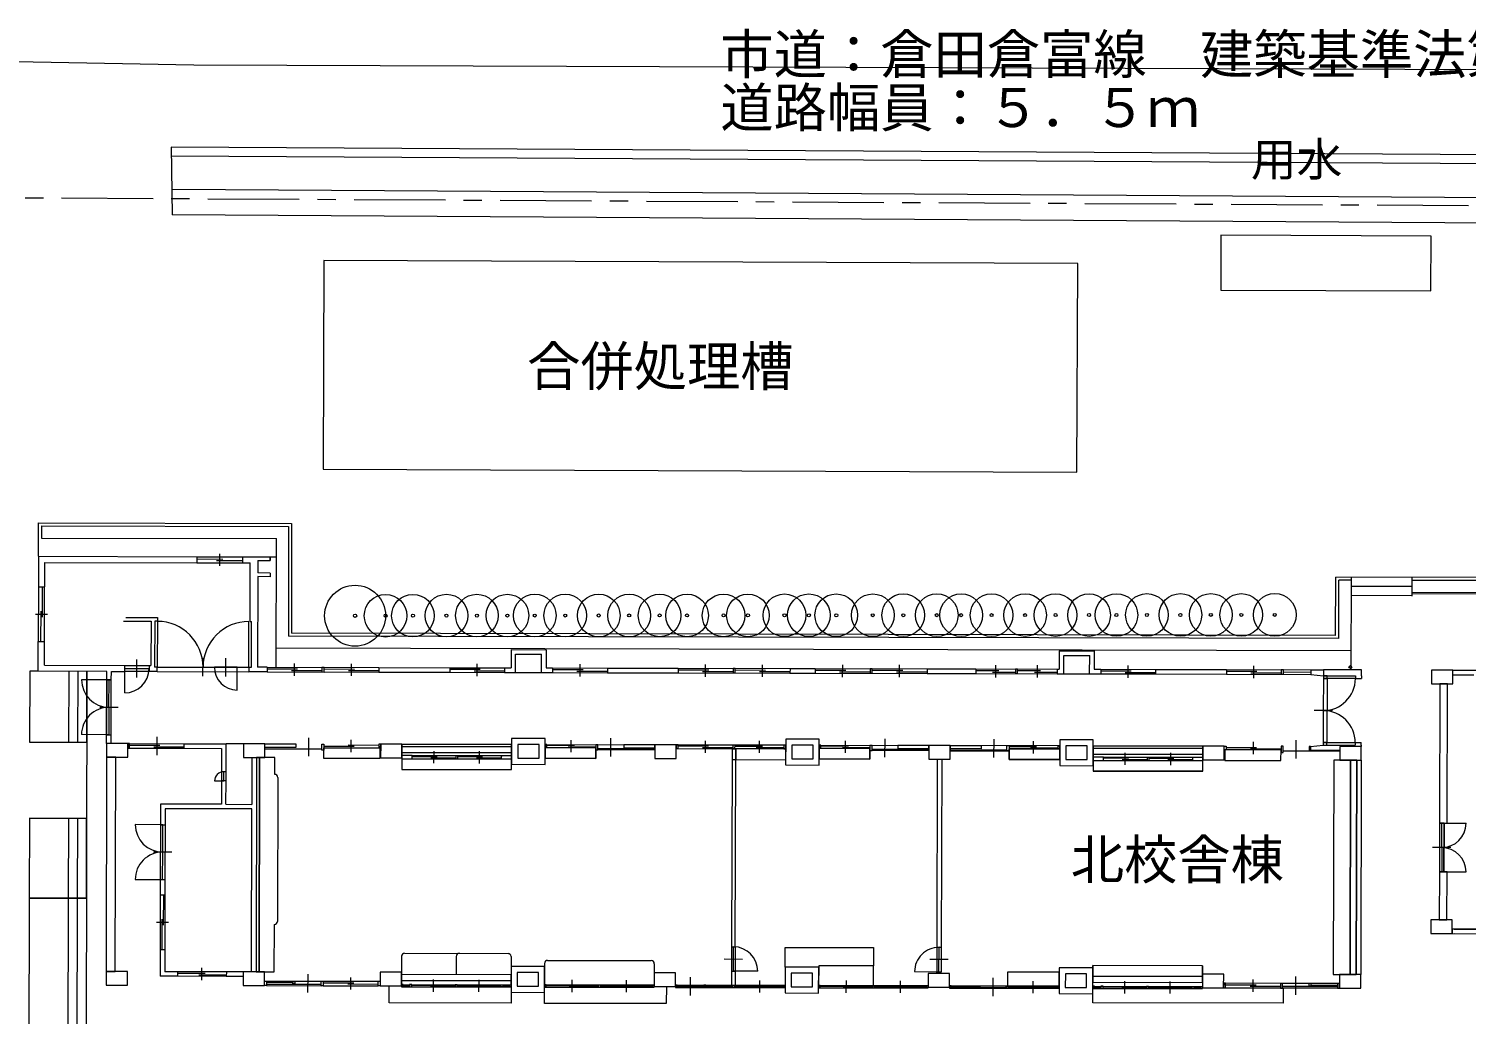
# Model space of a CAD drawing. Units: millimetres at full size, sheet at 1:600. Extents: x -122597 to 241961, y -83100 to 96007.
# Drawn here: x -41729 to 5474, y 51867 to 84219 of the extents above; entities that cross this region are included whole.
import ezdxf
from ezdxf.enums import TextEntityAlignment as Align

# ---------------------------------------------------------------- set-up
doc = ezdxf.new("R2010")
doc.units = ezdxf.units.MM
doc.header["$LTSCALE"] = 600
doc.linetypes.add('CHAIN1', pattern=[8, 5, -1, 1, -1])
doc.layers.add('1-0', color=2, linetype='Continuous', lineweight=18)
doc.styles.add('ＭＳ ゴシック', font='')
doc.styles.get('ＭＳ ゴシック').set_extended_font_data('MS Gothic')

msp = doc.modelspace()

# ---------------------------------------------------------------- linework, layer by layer
at = {"layer": '1-0', "color": 4, "lineweight": 9}
for p, q in [((-55231.5, 83382.4), (-36303.5, 83035.6)), ((-36303.5, 83035.6), (19926.6, 82835.8)), ((39149.7, 79895.2), (-37049.7, 80333)), ((39148, 79600.8), (-37051.4, 80038.6)), ((-37011.7, 78956.5), (39111.4, 78476.7))]:
    msp.add_line(p, q, dxfattribs=at)
at = {"layer": '1-0', "color": 5, "lineweight": 9}
for p, q in [((-37049.7, 80333), (-37023.8, 78114.4)), ((-37019.4, 78125.8), (39089, 77648.6)), ((-41408.1, 66899.4), (-41405.4, 67999.4)), ((-41405.4, 67999.4), (-33095.5, 67979.7)), ((-33095.5, 67979.7), (-33104, 64379.7)), ((-41305.7, 67899.2), (-41306.6, 67499.2)), ((-41305.7, 67899.2), (-33195.7, 67879.9)), ((-33195.7, 67879.9), (-33204.3, 64279.9)), ((-41306.6, 67499.2), (-33596.7, 67480.9)), ((-33606.7, 63255.9), (-33596.7, 67480.9)), ((1185.9, 64298.2), (1190.4, 66213.2)), ((8650.4, 66195.4), (1190.4, 66213.2)), ((1285.6, 64197.9), (1290.2, 66112.9)), ((1690.2, 66112), (1290.2, 66112.9)), ((1690.4, 66212), (1683.2, 63172)), ((3690.4, 66207.2), (3689, 65592.2)), ((8750.2, 66095.2), (3690.2, 66107.2)), ((3689.7, 65907.2), (1689.7, 65912)), ((8839.1, 65655), (3689.1, 65667.2)), ((9149.2, 65694.3), (3689.2, 65707.2)), ((3689, 65607.2), (1689, 65612)), ((1285.6, 64197.9), (-33204.3, 64279.9)), ((1185.9, 64298.2), (-33104, 64379.7)), ((1684.7, 63797), (-33605.2, 63880.9)), ((-39167, 63119.1), (-41417, 63124.4)), ((-40417, 63122.1), (-40422.6, 60797.1)), ((-40117, 63121.4), (-40122.6, 60796.4)), ((-39817, 63120.6), (-39847.8, 50165.7)), ((-41702.6, 60800.1), (-39822.6, 60795.6)), ((-41708.5, 58300.1), (-41714.7, 55680.1)), ((-41708.5, 58300.1), (-39828.5, 58295.7)), ((-40428.5, 58297.1), (-40434.7, 55677.1)), ((-40128.5, 58296.4), (-40134.7, 55676.4)), ((-40434.7, 55677.1), (-40446.6, 50697.1)), ((-40134.7, 55676.4), (-40146.6, 50696.4))]:
    msp.add_line(p, q, dxfattribs=at)
at = {"layer": '1-0', "color": 7, "linetype": 'CHAIN1', "lineweight": 9}
msp.add_line((43950.3, 78200), (-45420.5, 78680.2), dxfattribs=at)
at = {"layer": '1-0'}
for p, q in [((-41408.1, 66899.4), (-41410.4, 65899.4)), ((-41408.1, 66899.4), (-36208.1, 66887.1)), ((-41208.5, 66699), (-41210.4, 65899)), ((-41208.5, 66699), (-36208.5, 66687.1)), ((-36208.1, 66887.1), (-36208.5, 66687.1)), ((-36208.5, 66687.1), (-34708.6, 66683.5)), ((-36208.2, 66812.1), (-35358.3, 66810.1)), ((-36208.1, 66887.1), (-34708.1, 66883.5)), ((-35558.4, 66760.5), (-34708.4, 66758.5)), ((-35458.8, 66585.3), (-35457.8, 66985.3)), ((-34708.1, 66883.5), (-34708.6, 66683.5)), ((-34708.6, 66683.5), (-34458.6, 66682.9)), ((-34708.1, 66883.5), (-33798.1, 66881.3)), ((-34463.1, 64760.4), (-34458.6, 66682.9)), ((-34208.4, 66762.3), (-34209.3, 66352.3)), ((-34208.4, 66762.3), (-33798.4, 66761.3)), ((-33798.1, 66881.3), (-33798.4, 66761.3)), ((-33798.1, 66881.3), (-33798.4, 66761.3)), ((-33798.1, 66881.3), (-33798.4, 66761.3)), ((-33798.1, 66881.3), (-33798.4, 66761.3)), ((-33798.1, 66881.3), (-33798.4, 66761.3)), ((-33798.1, 66881.3), (-33798.4, 66761.3)), ((-33798.1, 66881.3), (-33798.4, 66761.3)), ((-33798.1, 66881.3), (-33798.4, 66761.3)), ((-33798.1, 66881.3), (-33598.1, 66880.9)), ((-34209.6, 66232.3), (-34216.7, 63257.3)), ((-33799.3, 66351.3), (-34209.3, 66352.3)), ((-41410.4, 65899.4), (-41414.7, 64099.4)), ((-41410.4, 65899.4), (-41210.4, 65899)), ((-41285.4, 65899.1), (-41287.8, 64899.1)), ((-41214.7, 64099), (-41210.4, 65899)), ((-41512.6, 64999.7), (-41112.6, 64998.7)), ((-41337.3, 65099.3), (-41339.7, 64099.3)), ((-38615, 64770.3), (-37713.1, 64768.1)), ((-38545.4, 64890.1), (-37502.8, 64887.6)), ((-37713.1, 64768.1), (-37716.6, 63315.6)), ((-37593.1, 64767.9), (-37596.7, 63265.4)), ((-37503.1, 64765.1), (-37506.7, 63265.2)), ((-34506.7, 63258), (-34503.1, 64758)), ((-34463.1, 64760.4), (-34413.1, 64760.3)), ((-34416.7, 63257.8), (-34413.1, 64760.3)), ((-41417, 63124.4), (-41414.7, 64099.4)), ((-41414.7, 64099.4), (-41214.7, 64099)), ((-41216.6, 63324), (-41214.7, 64099)), ((-25890.3, 63837.5), (-25891.7, 63237.5)), ((-7890.3, 63794.8), (-7891.8, 63194.8)), ((-41216.6, 63324), (-38576.6, 63317.7)), ((-38576.6, 63317.7), (-37779.4, 63315.8)), ((-38177.5, 62916.7), (-38176.1, 63516.7)), ((-37776.6, 63315.8), (-37777, 63115.8)), ((-37776.6, 63315.8), (-37716.6, 63315.6)), ((-37506.7, 63265.2), (-36006.7, 63261.6)), ((-36007.4, 62961.6), (-36006, 63561.6)), ((-36006.7, 63261.6), (-34506.7, 63258)), ((-34881.7, 63258.9), (-35631.7, 63260.7)), ((-35257.4, 62959.8), (-35256, 63559.8)), ((-34883.5, 62508.9), (-34881.7, 63258.9)), ((-34506.7, 63258), (-34507, 63108)), ((-34506.7, 63258), (-34416.7, 63257.8)), ((-33901.7, 63256.6), (-34216.7, 63257.3)), ((-33901.7, 63256.6), (-33902.1, 63106.6)), ((-33901.7, 63256.6), (-30231.7, 63247.9)), ((-33002.3, 62979.4), (-33001.4, 63379.4)), ((-31132.4, 62975), (-31131.4, 63375)), ((-27007.4, 62965.2), (-27006.4, 63365.2)), ((-25742.1, 63087.2), (-25740.6, 63687.2)), ((-25740.6, 63687.2), (-24890.6, 63685.2)), ((-24892.1, 63085.2), (-24890.6, 63685.2)), ((-23627.4, 62957.2), (-23626.4, 63357.2)), ((-19502.4, 62947.4), (-19501.4, 63347.4)), ((-17632.4, 62942.9), (-17631.4, 63342.9)), ((-15002.4, 62936.7), (-15001.4, 63336.7)), ((-13132.4, 62932.2), (-13131.5, 63332.2)), ((-9977.4, 62924.7), (-9976.5, 63324.7)), ((-8607.4, 62921.5), (-8606.5, 63321.5)), ((-7742.1, 63044.4), (-7740.7, 63644.4)), ((-7740.7, 63644.4), (-6890.7, 63642.4)), ((-6892.1, 63042.4), (-6890.7, 63642.4)), ((-5627.4, 62914.4), (-5626.5, 63314.4)), ((-1502.4, 62904.6), (-1501.5, 63304.6)), ((-39092.7, 62843.9), (-39992.7, 62846.1)), ((-39172, 61044.1), (-39167.7, 62844.1)), ((-39167.7, 62844.1), (-39172, 61044.1)), ((-39167.7, 62844.1), (-39167, 63119.1)), ((-39094.8, 61943.9), (-39092.7, 62843.9)), ((-39022, 61043.7), (-39017.7, 62843.7)), ((-38578.7, 62417.7), (-38576.8, 63217.7)), ((-37777, 63115.8), (-38577, 63117.7)), ((-38576.8, 63217.7), (-37776.8, 63215.8)), ((-37507, 63115.2), (-37777, 63115.8)), ((-37507, 63115.2), (-34507, 63108)), ((-33902.1, 63106.6), (-34507, 63108)), ((-33902.1, 63106.6), (-30232.1, 63097.9)), ((-33901.8, 63206.6), (-32901.8, 63204.2)), ((-33101.9, 63154.7), (-32101.9, 63152.3)), ((-32031.8, 63202.1), (-31031.8, 63199.8)), ((-31231.9, 63150.2), (-30231.9, 63147.9)), ((-30231.7, 63247.9), (-30232.1, 63097.9)), ((-30232.1, 63097.9), (-27907.1, 63092.3)), ((-30231.7, 63247.9), (-27906.7, 63242.3)), ((-27906.7, 63242.3), (-27907.1, 63092.3)), ((-27907.1, 63092.3), (-26107.1, 63088.1)), ((-27906.8, 63192.3), (-26906.8, 63190)), ((-27906.7, 63242.3), (-26106.7, 63238.1)), ((-27107, 63140.4), (-26107, 63138.1)), ((-26106.7, 63238.1), (-25891.7, 63237.5)), ((-24892.1, 63085.2), (-24527.1, 63084.3)), ((-24527.1, 63084.3), (-22727.1, 63080)), ((-24526.8, 63184.3), (-23526.8, 63181.9)), ((-24526.7, 63234.3), (-22726.7, 63230)), ((-23727, 63132.4), (-22727, 63130)), ((-22726.7, 63230), (-22727.1, 63080)), ((-22727.1, 63080), (-20402.1, 63074.5)), ((-22726.7, 63230), (-20401.7, 63224.5)), ((-20401.7, 63224.5), (-20402.1, 63074.5)), ((-20402.1, 63074.5), (-16732.1, 63065.8)), ((-20401.9, 63174.5), (-19401.9, 63172.1)), ((-20401.7, 63224.5), (-16731.7, 63215.8)), ((-19602, 63122.6), (-18602, 63120.2)), ((-18531.9, 63170), (-17531.9, 63167.7)), ((-17732, 63118.1), (-16732, 63115.8)), ((-16731.7, 63215.8), (-15901.7, 63213.8)), ((-15901.7, 63213.8), (-15902.1, 63063.8)), ((-15902.1, 63063.8), (-12232.1, 63055.1)), ((-15901.9, 63163.8), (-14901.9, 63161.4)), ((-15901.7, 63213.8), (-12231.8, 63205.1)), ((-15102, 63111.9), (-14102, 63109.5)), ((-14031.9, 63159.4), (-13031.9, 63157)), ((-13232, 63107.5), (-12232, 63105.1)), ((-12231.8, 63205.1), (-10626.8, 63201.3)), ((-10626.8, 63201.3), (-10627.1, 63051.3)), ((-10627.1, 63051.3), (-7957.1, 63044.9)), ((-10626.9, 63151.3), (-9876.9, 63149.5)), ((-10626.8, 63201.3), (-7956.8, 63194.9)), ((-10077, 63100), (-9327, 63098.2)), ((-9256.9, 63148), (-8506.9, 63146.2)), ((-8707, 63096.7), (-7957, 63094.9)), ((-7956.8, 63194.9), (-7957.1, 63044.9)), ((-7957.1, 63044.9), (-7742.1, 63044.4)), ((-7956.8, 63194.9), (-7891.8, 63194.8)), ((-7742.1, 63044.4), (-6892.1, 63042.4)), ((-6892.1, 63042.4), (-6527.1, 63041.5)), ((-6527.1, 63041.5), (-4727.1, 63037.2)), ((-6526.9, 63141.5), (-5526.9, 63139.1)), ((-6526.8, 63191.5), (-4726.8, 63187.2)), ((-5727, 63089.6), (-4727, 63087.2)), ((-4726.8, 63187.2), (-4727.1, 63037.2)), ((-4727.1, 63037.2), (-2402.1, 63031.7)), ((-4726.8, 63187.2), (-2401.8, 63181.7)), ((-2401.8, 63181.7), (-2402.1, 63031.7)), ((-2402.1, 63031.7), (367.9, 63025.1)), ((-2401.9, 63131.7), (-1401.9, 63129.3)), ((-2401.8, 63181.7), (368.2, 63175.1)), ((-1602, 63079.8), (-602, 63077.4)), ((-532, 63102.3), (368, 63100.1)), ((368.2, 63175.1), (783.2, 63174.1)), ((782.5, 62886.6), (780, 61836.6)), ((1832.5, 62884.1), (782.5, 62886.6)), ((902.5, 62886.4), (897.5, 60786.4)), ((1832.7, 62971.6), (1832.5, 62884.1)), ((1832.5, 62884.1), (2032.5, 62883.7)), ((2032.7, 62971.2), (2032.5, 62883.7)), ((5032.8, 63014), (5722.8, 63012.4)), ((5033.2, 63164), (8833.2, 63155)), ((4607.1, 62715), (4596.3, 58140.1)), ((4857.1, 62714.5), (4607.1, 62715)), ((4846.3, 58139.5), (4857.1, 62714.5)), ((-39394.8, 61944.6), (-38794.8, 61943.2)), ((-39094.8, 61943.9), (-39097, 61043.9)), ((1080, 61835.9), (480, 61837.4)), ((780, 61836.6), (777.5, 60786.6)), ((-39097, 61043.9), (-39997, 61046.1)), ((-39172.7, 60754.1), (-39172, 61044.1)), ((-39172, 61044.1), (-39022, 61043.7)), ((-39172, 61044.1), (-39022, 61043.7)), ((-39022.7, 60753.7), (-39022, 61043.7)), ((-37522.1, 60975.2), (-37523.6, 60375.2)), ((-32533.6, 60338.3), (-32532.2, 60938.3)), ((-24774.2, 60069.9), (-24772.2, 60919.9)), ((-22613.6, 60329.2), (-22612.2, 60929.2)), ((-16872.2, 60901.1), (-16874.3, 60051.1)), ((-15772.2, 60898.5), (-16872.2, 60901.1)), ((-15774.3, 60048.5), (-15772.2, 60898.5)), ((-13613.6, 60307.9), (-13612.2, 60907.8)), ((-10033.7, 60299.3), (-10032.2, 60899.3)), ((-38423, 60602.3), (-36623, 60598)), ((-38422.8, 60702.3), (-37422.8, 60699.9)), ((-38422.7, 60752.3), (-36622.7, 60748)), ((-37622.9, 60650.4), (-36622.9, 60648)), ((-36623, 60598), (-36622.7, 60748)), ((-36623, 60598), (-35398, 60595.1)), ((-36622.7, 60748), (-35247.7, 60744.8)), ((-35398, 60595.1), (-35399.8, 59827.6)), ((-35249.8, 59827.3), (-35247.7, 60744.8)), ((-34672.7, 60743.4), (-35247.7, 60744.8)), ((-33973.1, 60581.7), (-32958.1, 60579.3)), ((-33973, 60621.7), (-33972.7, 60741.7)), ((-32958, 60619.3), (-33973, 60621.7)), ((-33972.7, 60741.7), (-32957.7, 60739.3)), ((-32958.1, 60579.3), (-32108.1, 60577.3)), ((-32957.7, 60739.3), (-32958, 60619.3)), ((-31037.9, 60654.8), (-32037.9, 60657.1)), ((-30237.8, 60692.9), (-31237.8, 60695.2)), ((-31138.3, 60475), (-31137.3, 60875)), ((-29472.7, 60731), (-25872.7, 60722.5)), ((-28421.7, 60104), (-28420.7, 60504)), ((-26926.7, 60100.5), (-26925.7, 60500.5)), ((-24772.9, 60618.9), (-24773.8, 60268.9)), ((-23107.9, 60614.9), (-24772.9, 60618.9)), ((-23812.8, 60683.9), (-24717.8, 60686.1)), ((-24012.9, 60650.7), (-23107.9, 60648.6)), ((-23913.3, 60467.3), (-23912.3, 60867.3)), ((-22188, 60577.7), (-23038, 60579.8)), ((-21173, 60575.3), (-22188, 60577.7)), ((-20473, 60589.7), (-16873, 60581.1)), ((-20408, 60589.5), (-16938, 60581.3)), ((-19407.8, 60667.1), (-20407.8, 60669.5)), ((-19607.9, 60627.6), (-18607.9, 60625.2)), ((-19508.3, 60447.4), (-19507.4, 60847.4)), ((-18633, 60585.3), (-18513, 60585)), ((-18537.8, 60665.1), (-17637.8, 60662.9)), ((-17837.9, 60623.4), (-16937.9, 60621.3)), ((-17738.3, 60443.2), (-17737.4, 60843.2)), ((-15773, 60597.5), (-15773.8, 60247.5)), ((-14108, 60593.5), (-15773, 60597.5)), ((-14812.8, 60662.5), (-15717.8, 60664.7)), ((-15012.9, 60629.3), (-14107.9, 60627.2)), ((-14913.3, 60445.9), (-14912.4, 60845.9)), ((-13188.1, 60556.3), (-14038.1, 60558.4)), ((-12173.1, 60553.9), (-13188.1, 60556.3)), ((-11473.1, 60552.3), (-10458.1, 60549.9)), ((-10458.1, 60549.9), (-9608.1, 60547.8)), ((-9538, 60582.7), (-7873, 60578.7)), ((-8632.8, 60647.8), (-9537.8, 60650)), ((-8832.9, 60614.7), (-7927.9, 60612.5)), ((-8733.3, 60431.3), (-8732.4, 60831.3)), ((-7872.3, 60879.7), (-7874.3, 60029.7)), ((-7873, 60578.7), (-7873.8, 60228.7)), ((-6772.3, 60877.1), (-7872.3, 60879.7)), ((-6774.3, 60027.1), (-6772.3, 60877.1)), ((-6772.9, 60602.1), (-6773.4, 60402.1)), ((-3172.9, 60593.5), (-6772.9, 60602.1)), ((-6772.7, 60677.1), (-3172.8, 60668.5)), ((-5721.7, 60050.1), (-5720.8, 60450.1)), ((-4226.7, 60046.5), (-4225.8, 60446.5)), ((-3172.8, 60668.5), (-3173.8, 60218.5)), ((-2407.9, 60626.7), (-1407.9, 60624.3)), ((-1608, 60584.8), (-608, 60582.4)), ((-1508.4, 60404.6), (-1507.4, 60804.6)), ((311.9, 60500.3), (-538.1, 60502.3)), ((-113.7, 60261.3), (-112.3, 60861.3)), ((1326.8, 60497.8), (311.9, 60500.3)), ((362.2, 60660.1), (361.9, 60540.1)), ((361.9, 60540.1), (1326.9, 60537.8)), ((362.2, 60660.1), (777.3, 60699.1)), ((777.3, 60699.1), (1827.3, 60696.7)), ((777.5, 60786.6), (1827.5, 60784.2)), ((1827.5, 60784.2), (1827.3, 60696.7)), ((1827.5, 60784.2), (2027.5, 60783.7)), ((2027.3, 60696.2), (2027.2, 60656.2)), ((2027.3, 60696.2), (2027.5, 60783.7)), ((-39173.7, 60304.1), (-39190.4, 53269.1)), ((-38873.7, 60303.4), (-39173.7, 60304.1)), ((-38890.4, 53268.4), (-38873.7, 60303.4)), ((-34398.7, 60292.8), (-34402.4, 58757.8)), ((-34248.7, 60292.4), (-34265.5, 53257.4)), ((-34148.7, 60292.2), (-34248.7, 60292.4)), ((-34148.7, 60292.2), (-34165.5, 53257.2)), ((-29473.8, 60256), (-29474.6, 59906.1)), ((-29158.8, 60255.3), (-26188.8, 60248.2)), ((-29158.6, 60356.3), (-26188.6, 60349.2)), ((-28321.2, 60320.6), (-29133.7, 60322.6)), ((-28521.2, 60287.5), (-27708.7, 60285.5)), ((-26826.2, 60317.1), (-27638.7, 60319)), ((-27026.2, 60283.9), (-26213.7, 60282)), ((-25874.7, 59897.5), (-25873.8, 60247.5)), ((-18633.8, 60230.3), (-18648.5, 54080.3)), ((-18528.5, 54080), (-18513.8, 60230)), ((-16874.3, 60051.1), (-15774.3, 60048.5)), ((-11898.8, 60239.3), (-11913.5, 54064.3)), ((-11748.8, 60238.9), (-11763.5, 54063.9)), ((-7874.3, 60029.7), (-6774.3, 60027.1)), ((-6773.9, 60202.1), (-6774.7, 59852.1)), ((-6433.9, 60201.3), (-3513.9, 60194.3)), ((-5621.2, 60266.7), (-6433.7, 60268.6)), ((-6433.6, 60302.3), (-3513.6, 60295.3)), ((-5821.3, 60233.5), (-5008.8, 60231.6)), ((-4126.2, 60263.1), (-4938.7, 60265.1)), ((-4326.3, 60229.9), (-3513.8, 60228)), ((-3174.7, 59843.5), (-3173.9, 60193.5)), ((1876.2, 60206.5), (1859.4, 53171.6)), ((2026.2, 60206.2), (2009.4, 53171.2)), ((-35625.6, 59528.2), (-35325.6, 59527.5)), ((-35400.6, 59527.6), (-35402.4, 58760.1)), ((-35399.8, 59827.6), (-35400.6, 59527.6)), ((-35250.6, 59527.3), (-35400.6, 59527.6)), ((-35249.8, 59827.3), (-35399.8, 59827.6)), ((-35325.6, 59527.5), (-35324.8, 59827.5)), ((-35252.4, 58759.8), (-35250.6, 59527.3)), ((-35250.6, 59527.3), (-35249.8, 59827.3)), ((-33550.3, 59640.7), (-33561.5, 54916.7)), ((-29474.6, 59906.1), (-25874.7, 59897.5)), ((-3174.7, 59843.5), (-6774.7, 59852.1)), ((-35402.4, 58760.1), (-37402.4, 58764.9)), ((-37252.7, 58614.5), (-37254, 58089.5)), ((-34402.7, 58607.8), (-37252.7, 58614.5)), ((-35252.4, 58759.8), (-34402.4, 58757.8)), ((-34415.5, 53257.8), (-34402.7, 58607.8)), ((-37329, 58089.7), (-38229, 58091.9)), ((-37404, 58089.9), (-37408.3, 56289.9)), ((-37331.1, 57189.7), (-37329, 58089.7)), ((-37254, 58089.5), (-37258.3, 56289.5)), ((4596.3, 58140.1), (4592.5, 56540.1)), ((4596.3, 58140.1), (4846.3, 58139.5)), ((4596.3, 58140.1), (4746.3, 58139.7)), ((4669.4, 57339.9), (4671.3, 58139.9)), ((4671.3, 58139.9), (5471.3, 58138)), ((4746.3, 58139.7), (4742.5, 56539.7)), ((-37031.1, 57189), (-37631.1, 57190.4)), ((-37333.3, 56289.7), (-37331.1, 57189.7)), ((4969.4, 57339.2), (4369.4, 57340.6)), ((4669.4, 57339.9), (4667.5, 56539.9)), ((-38233.3, 56291.9), (-37333.3, 56289.7)), ((-37408.3, 56289.9), (-37258.3, 56289.5)), ((-37258.3, 56289.5), (-37259.5, 55789.5)), ((4592.5, 56540.1), (4588.7, 54965.1)), ((4842.5, 56539.5), (4592.5, 56540.1)), ((4592.5, 56540.1), (4742.5, 56539.7)), ((4667.5, 56539.9), (5467.4, 56538)), ((4838.7, 54964.5), (4842.5, 56539.5)), ((-37409.5, 55789.9), (-37413.7, 53989.9)), ((-37309.5, 55789.7), (-37311.8, 54789.7)), ((-37259.5, 55789.5), (-37263.7, 53989.5)), ((-37536.6, 54890.2), (-37136.6, 54889.2)), ((-37361.4, 54989.8), (-37363.7, 53989.8)), ((4588.7, 54965.1), (4838.7, 54964.5)), ((5077.6, 54513.9), (8747.6, 54505.2)), ((5078, 54663.9), (8748, 54655.2)), ((-37413.7, 53989.9), (-37415.8, 53114.9)), ((-29389, 53870.8), (-25989, 53862.7)), ((-18648.5, 54080.3), (-18650.4, 53280.3)), ((-18648.5, 54080.3), (-18528.5, 54080)), ((-18590.4, 53280.2), (-18588.5, 54080.2)), ((-18528.5, 54080), (-18530.4, 53280)), ((-11913.5, 54064.3), (-11915.4, 53264.3)), ((-11913.5, 54064.3), (-11763.5, 54063.9)), ((-11840.4, 53264.1), (-11838.5, 54064.1)), ((-11763.5, 54063.9), (-11765.4, 53263.9)), ((-36041.1, 52986.6), (-36040.2, 53386.6)), ((-29489.2, 53771.1), (-29490.7, 53171.1)), ((-27689.1, 53766.8), (-27690.5, 53166.8)), ((-25890, 53437.5), (-25892, 52587.5)), ((-25889.2, 53762.5), (-25890, 53437.5)), ((-24790, 53434.9), (-25890, 53437.5)), ((-24792, 52584.9), (-24790, 53434.9)), ((-24789.8, 53534.9), (-24791.5, 52829.9)), ((-24689.5, 53634.7), (-21289.4, 53626.6)), ((-21189.7, 53526.3), (-21190.4, 53226.3)), ((-18889.4, 53680.9), (-18289.4, 53679.4)), ((-11539.4, 53663.4), (-12139.4, 53664.8)), ((-7890.1, 53394.7), (-7892.1, 52544.7)), ((-6790.1, 53392.1), (-7890.1, 53394.7)), ((-6792.1, 52542.1), (-6790.1, 53392.1)), ((-6790.7, 53117.1), (-6789.9, 53467.1)), ((-3189.8, 53458.6), (-6789.9, 53467.1)), ((-3189.8, 53458.6), (-3190.6, 53108.6)), ((-39190.4, 53269.1), (-38890.4, 53268.4)), ((-36840.5, 53263.5), (-37265.5, 53264.5)), ((-35240.8, 53109.7), (-36840.8, 53113.5)), ((-36840.6, 53213.5), (-35940.6, 53211.4)), ((-35240.5, 53259.7), (-36840.5, 53263.5)), ((-36140.7, 53161.9), (-35240.7, 53159.7)), ((-34690.8, 53108.4), (-35240.8, 53109.7)), ((-33061.3, 52904.6), (-33926.3, 52906.6)), ((-33926.2, 52956.6), (-32126.2, 52952.3)), ((-32559.6, 52578.4), (-32558.1, 53178.4)), ((-32056.3, 52902.2), (-31056.3, 52899.8)), ((-32056.2, 52952.2), (-30256.2, 52947.9)), ((-31156.8, 52675), (-31155.9, 53075)), ((-28439.5, 52603.6), (-28438.5, 53003.6)), ((-26944.5, 52600), (-26943.6, 53000)), ((-23882, 52592.7), (-23881.1, 52992.7)), ((-22102, 52588.5), (-22101.1, 52988.5)), ((-20002.3, 52483.5), (-20000.8, 53083.5)), ((-18650.4, 53280.3), (-18651.5, 52815.3)), ((-18650.4, 53280.3), (-18530.4, 53280)), ((-17790.4, 53278.3), (-18590.4, 53280.2)), ((-18530.4, 53280), (-18531.5, 52815)), ((-17727, 52578.1), (-17726.1, 52978.1)), ((-14882, 52571.3), (-14881.1, 52971.3)), ((-13102, 52567.1), (-13101.1, 52967.1)), ((-12640.4, 53266), (-11840.4, 53264.1)), ((-11915.5, 53204.3), (-11915.4, 53264.3)), ((-11915.4, 53264.3), (-11765.4, 53263.9)), ((-11765.5, 53203.9), (-11765.4, 53263.9)), ((-10062.3, 52459.9), (-10060.9, 53059.9)), ((-8752.1, 52556.8), (-8751.1, 52956.8)), ((-5739.6, 52549.6), (-5738.6, 52949.6)), ((-4244.6, 52546.1), (-4243.6, 52946.1)), ((-626.3, 52877.5), (-2426.3, 52881.7)), ((-1526.9, 52604.6), (-1526, 53004.6)), ((1243.7, 52873), (-556.3, 52877.3)), ((-124.7, 52501.3), (-123.2, 53101.3)), ((-33926.5, 52806.6), (-32126.5, 52802.3)), ((-33926.4, 52856.6), (-33061.4, 52854.6)), ((-33061.4, 52854.6), (-32126.4, 52852.3)), ((-32056.5, 52802.2), (-30256.5, 52797.9)), ((-30256.4, 52847.9), (-31256.4, 52850.3)), ((-29891.5, 52797), (-29491.5, 52796.1)), ((-29491.4, 52841.1), (-25891.4, 52832.5)), ((-29436.6, 52770.9), (-25896.6, 52762.5)), ((-29436.5, 52805.9), (-29221.5, 52805.4)), ((-29436.4, 52840.9), (-25896.4, 52832.5)), ((-29164, 52817), (-28339, 52815)), ((-27714.1, 52790.2), (-28539.1, 52792.1)), ((-27669, 52813.4), (-26844, 52811.4)), ((-26219.1, 52786.6), (-27044.1, 52788.6)), ((-26161.5, 52798.2), (-25946.5, 52797.6)), ((-25892, 52587.5), (-24792, 52584.9)), ((-24791.5, 52829.9), (-21191.5, 52821.3)), ((-24786.6, 52759.9), (-21246.6, 52751.5)), ((-24786.5, 52829.9), (-21246.5, 52821.5)), ((-24786.5, 52759.9), (-21246.5, 52751.5)), ((-24786.3, 52829.9), (-21246.3, 52821.5)), ((-24736.5, 52806.4), (-23781.5, 52804.2)), ((-23026.6, 52779), (-23981.6, 52781.3)), ((-22956.5, 52802.2), (-22001.5, 52799.9)), ((-21246.6, 52774.8), (-22201.6, 52777.1)), ((-19496.6, 52770.6), (-20436.6, 52772.9)), ((-20436.6, 52749.5), (-18626.6, 52745.2)), ((-20436.5, 52819.5), (-18626.5, 52815.2)), ((-19496.6, 52770.6), (-18626.6, 52768.6)), ((-19496.5, 52794), (-18626.5, 52791.9)), ((-18651.5, 52815.3), (-18531.5, 52815)), ((-18556.6, 52745.1), (-16946.6, 52741.3)), ((-18556.5, 52815.1), (-16946.5, 52811.3)), ((-18556.5, 52791.7), (-17626.5, 52789.5)), ((-16946.6, 52764.6), (-17826.6, 52766.7)), ((-15736.6, 52738.4), (-12246.7, 52730.1)), ((-15736.5, 52808.4), (-12246.5, 52800.1)), ((-15736.5, 52785), (-14781.5, 52782.8)), ((-14026.6, 52757.6), (-14981.6, 52759.9)), ((-13956.5, 52780.8), (-13001.5, 52778.5)), ((-12246.6, 52753.4), (-13201.6, 52755.7)), ((-11436.7, 52728.2), (-9626.7, 52723.9)), ((-10566.6, 52749.4), (-11436.6, 52751.5)), ((-11436.5, 52798.2), (-9626.5, 52793.9)), ((-10566.5, 52772.8), (-11436.5, 52774.8)), ((-10566.6, 52749.4), (-9626.6, 52747.2)), ((-9651.5, 52793.9), (-9531.5, 52793.6)), ((-9556.7, 52723.7), (-7946.7, 52719.9)), ((-9556.5, 52793.7), (-7946.5, 52789.9)), ((-9556.5, 52770.4), (-8651.6, 52768.2)), ((-7946.6, 52743.2), (-8851.6, 52745.3)), ((-7892.1, 52544.7), (-6792.1, 52542.1)), ((-6791.5, 52787.1), (-3191.5, 52778.6)), ((-6786.5, 52717.1), (-3246.5, 52708.7)), ((-6786.4, 52787.1), (-3246.4, 52778.7)), ((-6736.5, 52752), (-6521.5, 52751.5)), ((-6451.6, 52763), (-5639.1, 52761)), ((-5026.6, 52736.3), (-5839.1, 52738.2)), ((-4956.6, 52759.4), (-4144.1, 52757.5)), ((-3531.6, 52732.7), (-4344.1, 52734.6)), ((-3461.6, 52744.2), (-3246.5, 52743.7)), ((-3191.6, 52733.6), (-2491.6, 52731.9)), ((-626.6, 52727.5), (-2426.6, 52731.7)), ((-2426.4, 52831.7), (-1426.4, 52829.4)), ((-626.5, 52777.5), (-1626.5, 52779.8)), ((1243.4, 52723), (-556.6, 52727.3)), ((378.5, 52775.1), (-556.5, 52777.3)), ((1243.5, 52773), (378.5, 52775.1)), ((378.6, 52825.1), (1243.6, 52823))]:
    msp.add_line(p, q, dxfattribs=at)
for points in [[(-2587.8, 75640.3), (4312.2, 75612.2), (4319.5, 77412.2), (-2580.4, 77440.3)], [(-7284.3, 76509.5), (-32034.1, 76610.4), (-32062, 69760.5), (-7312.2, 69659.6)], [(-32102.1, 63102.3), (-32032.1, 63102.1), (-32031.7, 63252.1), (-32101.7, 63252.3)], [(-18602.1, 63070.2), (-18532.1, 63070), (-18531.7, 63220), (-18601.7, 63220.2)], [(-14102.1, 63059.5), (-14032.1, 63059.4), (-14031.7, 63209.4), (-14101.7, 63209.5)], [(-9327.1, 63048.2), (-9257.1, 63048), (-9256.8, 63198), (-9326.8, 63198.2)], [(-531.8, 63177.3), (-601.8, 63177.4), (-602.1, 63027.4), (-532.1, 63027.3)], [(782.5, 62886.6), (902.5, 62886.4), (902.7, 62973.9), (782.7, 62974.1)], [(4332.1, 62715.7), (5032.1, 62714), (5033.2, 63164), (4333.2, 63165.7)], [(-39173.7, 60304.1), (-38473.7, 60302.4), (-38472.7, 60752.4), (-39172.7, 60754.1)], [(-38473, 60602.4), (-38423, 60602.3), (-38422.7, 60752.3), (-38472.7, 60752.4)], [(-34673.7, 60293.4), (-33973.7, 60291.7), (-33972.7, 60741.7), (-34672.7, 60743.4)], [(-32107.7, 60737.3), (-32037.7, 60737.1), (-32038.2, 60537.1), (-32108.2, 60537.3)], [(-32038, 60617.1), (-30198, 60612.8), (-30198.8, 60262.8), (-32038.8, 60267.1)], [(-30238, 60612.9), (-30173, 60612.7), (-30172.7, 60732.7), (-30237.7, 60732.9)], [(-30173.8, 60282.7), (-29473.8, 60281), (-29472.7, 60731), (-30172.7, 60732.7)], [(-25873.3, 60447.5), (-29473.3, 60456), (-29474.6, 59906.1), (-25874.7, 59897.5)], [(-25872.9, 60647.5), (-29472.9, 60656), (-29473.3, 60456), (-25873.3, 60447.5)], [(-25872.7, 60722.5), (-29472.7, 60731), (-29472.9, 60656), (-25872.9, 60647.5)], [(-25673.8, 60272), (-24973.8, 60270.4), (-24972.7, 60720.4), (-25672.7, 60722)], [(-24772.7, 60719.9), (-21172.7, 60711.3), (-21173.1, 60540.3), (-23108.1, 60544.9), (-23108.8, 60264.9), (-24773.8, 60268.9)], [(-24717.7, 60719.7), (-24772.7, 60719.9), (-24772.9, 60618.9), (-24717.9, 60618.7)], [(-23037.7, 60715.8), (-23107.7, 60715.9), (-23108.1, 60544.9), (-23038.1, 60544.8)], [(-21172.7, 60711.3), (-22187.7, 60713.7), (-22187.9, 60612.7), (-21172.9, 60610.3)], [(-21173.8, 60261.3), (-20473.8, 60259.7), (-20472.7, 60709.7), (-21172.7, 60711.3)], [(-20407.7, 60709.5), (-20472.7, 60709.7), (-20473, 60589.7), (-20408, 60589.5)], [(-16872.7, 60701.1), (-20472.7, 60709.7), (-20473, 60589.7), (-16873, 60581.1)], [(-18513, 60585), (-18633, 60585.3), (-18633.8, 60230.3), (-18513.8, 60230)], [(-18537.7, 60705.1), (-18607.7, 60705.2), (-18608, 60585.2), (-18538, 60585.1)], [(-16873, 60581.1), (-18513, 60585), (-18513.9, 60225), (-16873.9, 60221.1)], [(-16673.8, 60250.6), (-15973.8, 60249), (-15972.7, 60699), (-16672.7, 60700.6)], [(-15772.7, 60698.5), (-12172.7, 60689.9), (-12173.1, 60518.9), (-14108.1, 60523.5), (-14108.8, 60243.5), (-15773.8, 60247.5)], [(-15717.7, 60698.4), (-15772.7, 60698.5), (-15773, 60597.5), (-15718, 60597.4)], [(-14037.7, 60694.4), (-14107.7, 60694.5), (-14108.1, 60523.5), (-14038.1, 60523.4)], [(-12172.7, 60689.9), (-13187.7, 60692.3), (-13188, 60591.3), (-12173, 60588.9)], [(-12173.8, 60239.9), (-11473.8, 60238.3), (-11472.7, 60688.3), (-12172.7, 60689.9)], [(-7872.7, 60679.7), (-11472.7, 60688.3), (-11473.1, 60517.3), (-9538.1, 60512.7), (-9538.8, 60232.7), (-7873.8, 60228.7)], [(-11472.7, 60688.3), (-10457.7, 60685.9), (-10458, 60584.9), (-11473, 60587.3)], [(-9607.7, 60683.8), (-9537.7, 60683.7), (-9538.1, 60512.7), (-9608.1, 60512.8)], [(-7927.7, 60679.8), (-7872.7, 60679.7), (-7873, 60578.7), (-7928, 60578.8)], [(-7673.8, 60229.2), (-6973.8, 60227.6), (-6972.7, 60677.6), (-7672.7, 60679.2)], [(-3172.8, 60668.5), (-6772.7, 60677.1), (-6772.9, 60602.1), (-3172.9, 60593.5)], [(-2408, 60546.7), (-2473, 60546.9), (-2472.8, 60666.9), (-2407.8, 60666.7)], [(-608.1, 60542.4), (-2448, 60546.8), (-2448.9, 60196.8), (-608.9, 60192.4)], [(-537.8, 60662.3), (-607.8, 60662.4), (-608.2, 60462.4), (-538.2, 60462.3)], [(311.9, 60540.3), (361.9, 60540.1), (362.2, 60660.1), (312.2, 60660.3)], [(777.3, 60699.1), (897.3, 60698.9), (897.5, 60786.4), (777.5, 60786.6)], [(1326.2, 60207.8), (2026.2, 60206.2), (2027.2, 60656.2), (1327.2, 60657.8)], [(-29133.6, 60356.2), (-29473.6, 60357), (-29473.8, 60256), (-29133.8, 60255.2)], [(-25873.6, 60348.5), (-29473.6, 60357), (-29473.8, 60256), (-25873.8, 60247.5)], [(-27638.6, 60352.7), (-27708.6, 60352.9), (-27708.8, 60251.9), (-27638.8, 60251.7)], [(-25873.6, 60348.5), (-26213.6, 60349.3), (-26213.8, 60248.3), (-25873.8, 60247.5)], [(-3173.4, 60393.5), (-6773.4, 60402.1), (-6774.7, 59852.1), (-3174.7, 59843.5)], [(-6433.6, 60302.3), (-6773.6, 60303.1), (-6773.9, 60202.1), (-6433.9, 60201.3)], [(-3173.6, 60294.5), (-6773.6, 60303.1), (-6773.9, 60202.1), (-3173.9, 60193.5)], [(-4938.6, 60298.7), (-5008.6, 60298.9), (-5008.9, 60197.9), (-4938.9, 60197.7)], [(-3173.6, 60294.5), (-3513.6, 60295.3), (-3513.9, 60194.3), (-3173.9, 60193.5)], [(1109.4, 53173.3), (1659.4, 53172), (1676.2, 60207), (1126.2, 60208.3)], [(1659.4, 53172), (1859.4, 53171.6), (1876.2, 60206.5), (1676.2, 60207)], [(4746.3, 58139.7), (4596.3, 58140.1), (4592.5, 56540.1), (4742.5, 56539.7)], [(4312.6, 54515.7), (5012.6, 54514.1), (5013.7, 54964.1), (4313.7, 54965.7)], [(5012.6, 54514.1), (8812.6, 54505), (8813, 54655), (5013, 54664.1)], [(-15790, 53413.5), (-16890, 53416.1), (-16892.1, 52566.1), (-15792.1, 52563.5)], [(-15791.5, 52808.5), (-13991.5, 52804.2), (-13989.9, 53454.2), (-15789.9, 53458.5)], [(-3189.8, 53458.6), (-6789.9, 53467.1), (-6790.7, 53117.1), (-3190.6, 53108.6)], [(-39191.5, 52819.1), (-38491.5, 52817.5), (-38490.4, 53267.5), (-39190.4, 53269.1)], [(-34691.5, 52808.4), (-33991.5, 52806.8), (-33990.5, 53256.8), (-34690.5, 53258.4)], [(-33991.2, 52956.8), (-33926.2, 52956.6), (-33926.5, 52806.6), (-33991.5, 52806.8)], [(-33061.2, 52954.6), (-32991.2, 52954.4), (-32991.4, 52879.4), (-33061.4, 52879.6)], [(-32126.2, 52952.3), (-32056.2, 52952.2), (-32056.5, 52802.2), (-32126.5, 52802.3)], [(-30256.2, 52947.9), (-30191.2, 52947.7), (-30191.5, 52797.7), (-30256.5, 52797.9)], [(-30191.5, 52797.7), (-29491.5, 52796.1), (-29490.5, 53246.1), (-30190.5, 53247.7)], [(-25891.1, 52962.5), (-29491.1, 52971.1), (-29491.6, 52771.1), (-25891.6, 52762.5)], [(-25890.7, 53162.5), (-29490.7, 53171.1), (-29491.1, 52971.1), (-25891.1, 52962.5)], [(-25691.6, 52787), (-24991.6, 52785.4), (-24990.5, 53235.4), (-25690.5, 53237)], [(-21191.6, 52776.3), (-20491.6, 52774.7), (-20490.5, 53224.7), (-21190.5, 53226.3)], [(-16691.6, 52765.6), (-15991.6, 52764), (-15990.5, 53214), (-16690.5, 53215.6)], [(-12191.6, 52755), (-11491.6, 52753.3), (-11490.5, 53203.3), (-12190.5, 53204.9)], [(-9591.5, 52793.8), (-7891.5, 52789.7), (-7890.4, 53244.7), (-9590.4, 53248.8)], [(-7691.6, 52744.3), (-6991.6, 52742.6), (-6990.5, 53192.6), (-7690.5, 53194.3)], [(-3190.7, 53108.6), (-6790.7, 53117.1), (-6791.2, 52917.1), (-3191.2, 52908.6)], [(-2426.3, 52881.7), (-2491.3, 52881.9), (-2491.6, 52731.9), (-2426.6, 52731.7)], [(-556.3, 52877.3), (-626.3, 52877.5), (-626.6, 52727.5), (-556.6, 52727.3)], [(378.7, 52875.1), (308.7, 52875.2), (308.5, 52800.2), (378.5, 52800.1)], [(1308.7, 52872.9), (1243.7, 52873), (1243.4, 52723), (1308.4, 52722.9)], [(1308.4, 52722.9), (2008.4, 52721.2), (2009.4, 53171.2), (1309.4, 53172.9)], [(-29891.5, 52797), (-29491.5, 52796.1), (-29491.6, 52771.1), (-25891.6, 52762.5), (-25892.9, 52227.5), (-29892.9, 52237)], [(-29436.4, 52840.9), (-29491.4, 52841.1), (-29491.6, 52771.1), (-29436.6, 52770.9)], [(-29151.4, 52840.3), (-29221.4, 52840.4), (-29221.6, 52770.4), (-29151.6, 52770.3)], [(-27656.4, 52836.7), (-27726.4, 52836.9), (-27726.6, 52766.9), (-27656.6, 52766.7)], [(-26231.4, 52833.3), (-26161.4, 52833.2), (-26161.6, 52763.2), (-26231.6, 52763.3)], [(-25946.4, 52832.6), (-25891.4, 52832.5), (-25891.6, 52762.5), (-25946.6, 52762.6)], [(-24791.6, 52759.9), (-21191.6, 52751.3), (-21191.6, 52776.3), (-20791.6, 52775.4), (-20792.9, 52215.4), (-24792.9, 52224.9)], [(-24736.5, 52829.8), (-24791.5, 52829.9), (-24791.6, 52759.9), (-24736.6, 52759.8)], [(-21191.5, 52821.3), (-24791.5, 52829.9), (-24791.6, 52759.9), (-21191.6, 52751.3)], [(-22956.5, 52825.5), (-23026.5, 52825.7), (-23026.6, 52755.7), (-22956.6, 52755.5)], [(-21246.5, 52821.5), (-21191.5, 52821.3), (-21191.6, 52751.3), (-21246.6, 52751.5)], [(-20436.5, 52819.5), (-20491.5, 52819.7), (-20491.6, 52749.7), (-20436.6, 52749.5)], [(-16891.5, 52811.1), (-20491.5, 52819.7), (-20491.6, 52749.7), (-16891.6, 52741.1)], [(-19496.5, 52817.3), (-19566.5, 52817.5), (-19566.5, 52782.5), (-19496.5, 52782.3)], [(-18556.5, 52815.1), (-18626.5, 52815.2), (-18626.6, 52745.2), (-18556.6, 52745.1)], [(-16891.5, 52811.1), (-16946.5, 52811.3), (-16946.6, 52741.3), (-16891.6, 52741.1)], [(-15736.5, 52808.4), (-15791.5, 52808.5), (-15791.6, 52738.5), (-15736.6, 52738.4)], [(-12191.5, 52799.9), (-15791.5, 52808.5), (-15791.6, 52738.5), (-12191.7, 52730)], [(-13956.5, 52804.1), (-14026.5, 52804.3), (-14026.6, 52734.3), (-13956.6, 52734.1)], [(-12246.5, 52800.1), (-12191.5, 52799.9), (-12191.7, 52730), (-12246.7, 52730.1)], [(-11436.5, 52798.2), (-11491.5, 52798.3), (-11491.7, 52728.3), (-11436.7, 52728.2)], [(-7891.5, 52789.7), (-11491.5, 52798.3), (-11491.7, 52728.3), (-7891.7, 52719.7)], [(-10566.5, 52796.1), (-10496.5, 52795.9), (-10496.6, 52760.9), (-10566.6, 52761.1)], [(-9556.5, 52793.7), (-9626.5, 52793.9), (-9626.7, 52723.9), (-9556.7, 52723.7)], [(-7891.5, 52789.7), (-7946.5, 52789.9), (-7946.7, 52719.9), (-7891.7, 52719.7)], [(-6791.7, 52717.1), (-3191.7, 52708.6), (-3191.6, 52733.6), (-541.6, 52727.3), (-542.8, 52227.3), (-6792.8, 52242.1)], [(-6736.4, 52787), (-6791.5, 52787.1), (-6791.7, 52717.1), (-6736.5, 52717)], [(-6451.5, 52786.3), (-6521.5, 52786.5), (-6521.7, 52716.5), (-6451.7, 52716.3)], [(-4956.5, 52782.8), (-5026.5, 52782.9), (-5026.7, 52712.9), (-4956.7, 52712.8)], [(-3531.5, 52779.4), (-3461.5, 52779.2), (-3461.7, 52709.2), (-3531.7, 52709.4)], [(-3246.4, 52778.7), (-3191.5, 52778.6), (-3191.7, 52708.6), (-3246.5, 52708.7)]]:
    msp.add_lwpolyline(points, close=True, dxfattribs=at)
for points in [[(-33798.1, 66881.3), (-33798.4, 66761.3), (-33798.1, 66881.3)], [(-33798.1, 66881.3), (-33798.4, 66761.3), (-33798.1, 66881.3)], [(-33798.1, 66881.3), (-33798.4, 66761.3), (-33798.1, 66881.3)], [(-33799.3, 66351.3), (-33799.6, 66231.3), (-34209.6, 66232.3)], [(-37502.8, 64887.6), (-37503.1, 64767.6), (-37593.1, 64767.9)], [(-25890.3, 63837.5), (-24740.3, 63834.8), (-24741.7, 63234.8), (-24526.7, 63234.3), (-24527.1, 63084.3)], [(-7890.3, 63794.8), (-6740.3, 63792), (-6741.8, 63192), (-6526.8, 63191.5), (-6527.1, 63041.5)], [(-39167.7, 62844.1), (-39017.7, 62843.7), (-39017, 63118.7), (-38577, 63117.7), (-38576.6, 63317.7)], [(-37507, 63115.2), (-37506.7, 63265.2), (-37596.7, 63265.4)], [(-39022, 61043.7), (-39017.7, 62843.7), (-39167.7, 62844.1)], [(-26106.7, 63238.1), (-26107.1, 63088.1), (-25742.1, 63087.2), (-24892.1, 63085.2)], [(-16731.7, 63215.8), (-16732.1, 63065.8), (-15902.1, 63063.8)], [(-12231.8, 63205.1), (-12232.1, 63055.1), (-10627.1, 63051.3)], [(368.2, 63175.1), (367.9, 63025.1), (782.7, 62974.1)], [(2032.7, 62971.2), (2033.2, 63171.2), (783.2, 63174.1), (782.7, 62974.1), (1832.7, 62971.6)], [(2032.7, 62971.2), (2033.2, 63171.2), (783.2, 63174.1), (782.7, 62974.1), (1832.7, 62971.6)], [(-24772.2, 60919.9), (-25872.2, 60922.5), (-25874.2, 60072.5), (-24774.2, 60069.9)], [(-24773.8, 60268.9), (-23108.8, 60264.9), (-23107.9, 60614.9)], [(-24772.9, 60618.9), (-23107.9, 60614.9), (-23108.1, 60544.9)], [(-20472.7, 60709.7), (-16872.7, 60701.1), (-16937.7, 60701.3), (-16938, 60581.3), (-16873, 60581.1), (-16872.7, 60701.1)], [(-15773.8, 60247.5), (-14108.8, 60243.5), (-14108, 60593.5)], [(-15773, 60597.5), (-14108, 60593.5), (-14108.1, 60523.5)], [(-7873.8, 60228.7), (-9538.8, 60232.7), (-9538, 60582.7)], [(-7873, 60578.7), (-9538, 60582.7), (-9538.1, 60512.7)], [(-6773.4, 60402.1), (-3173.4, 60393.5), (-3172.9, 60593.5)], [(-3173.8, 60218.5), (-2473.8, 60216.9), (-2472.8, 60666.9), (-3172.8, 60668.5)], [(-34265.5, 53257.4), (-34165.5, 53257.2), (-34148.7, 60292.2)], [(-33650, 59741), (-33648.7, 60291), (-34148.7, 60292.2), (-34165.5, 53257.2), (-33665.5, 53256), (-33661.8, 54816)], [(-37402.4, 58764.9), (-37404, 58089.9), (-37254, 58089.5)], [(-37408.3, 56289.9), (-37409.5, 55789.9), (-37259.5, 55789.5)], [(-37413.7, 53989.9), (-37263.7, 53989.5), (-37265.5, 53264.5)], [(-16890, 53416.1), (-16888.5, 54061.1), (-13988.5, 54054.2), (-13989.9, 53454.2)], [(-36840.5, 53263.5), (-36840.8, 53113.5), (-37415.8, 53114.9)], [(-34690.5, 53258.4), (-35240.5, 53259.7), (-35240.8, 53109.7)], [(-2491.6, 52731.9), (-2490.6, 53181.9), (-3190.5, 53183.6), (-3191.6, 52733.6)]]:
    msp.add_lwpolyline(points, dxfattribs=at)
at = {"layer": '1-0', "color": 5, "lineweight": 9}
for points in [[(-41417, 63124.4), (-41697, 63125.1), (-41702.6, 60800.1)], [(-39834.7, 55675.7), (-41714.7, 55680.1), (-41726.6, 50700.1), (-39846.6, 50695.7)]]:
    msp.add_lwpolyline(points, dxfattribs=at)
for points in [[(-39817, 63120.6), (-41697, 63125.1), (-41702.6, 60800.1), (-39822.6, 60795.6)], [(-39828.5, 58295.7), (-41708.5, 58300.1), (-41714.7, 55680.1), (-39834.7, 55675.7)]]:
    msp.add_lwpolyline(points, close=True, dxfattribs=at)
for centre, radius in [((-31012.5, 64949.7), 1000), ((-30012.5, 64950.7), 700), ((-29112.5, 64951.5), 700), ((-28012.5, 64952.5), 700), ((-27012.5, 64953.5), 700), ((-26012.5, 64954.4), 700), ((-25112.5, 64955.2), 700), ((-24112.5, 64956.2), 700), ((-23012.5, 64957.2), 700), ((-22012.5, 64958.1), 700), ((-21012.5, 64959.1), 700), ((-20112.5, 64959.9), 700), ((-18912.5, 64961), 700), ((-18112.5, 64961.8), 700), ((-16912.5, 64962.9), 700), ((-16112.5, 64963.6), 700), ((-15212.5, 64964.5), 700), ((-14012.5, 64965.6), 700), ((-13012.5, 64966.5), 700), ((-11912.5, 64967.6), 700), ((-11112.5, 64968.3), 700), ((-10112.5, 64969.2), 700), ((-9012.5, 64970.3), 700), ((-8012.5, 64971.2), 700), ((-6912.5, 64972.2), 700), ((-6012.5, 64973.1), 700), ((-5012.5, 64974), 700), ((-3912.5, 64975), 700), ((-2912.5, 64976), 700), ((-1912.5, 64976.9), 700), ((-812.5, 64977.9), 700), ((-31012.5, 64949.7), 55.7), ((-30012.5, 64950.7), 50), ((-29112.5, 64951.5), 50), ((-28012.5, 64952.5), 50), ((-27012.5, 64953.5), 50), ((-26012.5, 64954.4), 50), ((-25112.5, 64955.2), 50), ((-24112.5, 64956.2), 50), ((-23012.5, 64957.2), 50), ((-22012.5, 64958.1), 50), ((-21012.5, 64959.1), 50), ((-20112.5, 64959.9), 50), ((-18912.5, 64961), 50), ((-18112.5, 64961.8), 50), ((-16912.5, 64962.9), 50), ((-16112.5, 64963.6), 50), ((-15212.5, 64964.5), 50), ((-14012.5, 64965.6), 50), ((-13012.5, 64966.5), 50), ((-11912.5, 64967.6), 50), ((-11112.5, 64968.3), 50), ((-10112.5, 64969.2), 50), ((-9012.5, 64970.3), 50), ((-8012.5, 64971.2), 50), ((-6912.5, 64972.2), 50), ((-6012.5, 64973.1), 50), ((-5012.5, 64974), 50), ((-3912.5, 64975), 50), ((-2912.5, 64976), 50), ((-1912.5, 64976.9), 50), ((-812.5, 64977.9), 50)]:
    msp.add_circle(centre, radius, dxfattribs=at)
at = {"layer": '1-0'}
msp.add_circle((1667.9, 63266.5), 44.5, dxfattribs=at)
for centre, radius, start, end in [((-37506.7, 63265.2), 1500, 359.86381, 89.86381), ((-34506.7, 63258), 1500, 89.86381, 179.86381), ((-34881.7, 63258.9), 750, 179.86381, 269.86381), ((-39092.7, 62843.9), 900, 179.86381, 269.86381), ((-38576.8, 63217.7), 800, 269.86381, 359.86381), ((782.5, 62886.6), 1050, 269.86381, 359.86381), ((-39097, 61043.9), 900, 89.86381, 179.86381), ((777.5, 60786.6), 1050, 359.86381, 89.86381), ((-35325.6, 59527.5), 300, 89.86381, 179.86381), ((-33650.3, 59641), 100, 359.86381, 89.86381), ((-37329, 58089.7), 900, 179.86381, 269.86381), ((4671.3, 58139.9), 800, 269.86381, 359.86381), ((-37333.3, 56289.7), 900, 89.86381, 179.86381), ((4667.5, 56539.9), 800, 359.86381, 89.86381), ((-33661.5, 54916), 100, 269.86381, 359.86381), ((-29389.2, 53770.8), 100, 89.86381, 179.86381), ((-27589.1, 53766.6), 100, 89.86381, 179.86381), ((-25989.2, 53762.7), 100, 359.86381, 89.86381), ((-18590.4, 53280.2), 800, 359.86381, 89.86381), ((-11840.4, 53264.1), 800, 89.86381, 179.86381), ((-24689.8, 53534.7), 100, 89.86381, 179.86381), ((-21289.7, 53526.6), 100, 359.86381, 89.86381)]:
    msp.add_arc(centre, radius, start, end, dxfattribs=at)

# ---------------------------------------------------------------- texts
at = {"layer": '1-0', "style": 'ＭＳ ゴシック'}
for s, height, p in [('市道：倉田倉富線\u3000建築基準法第42条第1項1号道路', 1283, (-19019.2, 82355.3)), ('道路幅員：５．５ｍ', 1283, (-19019.2, 80605.3)), ('用水', 1100, (-1597.7, 79052.1)), ('合併処理槽', 1283, (-25365.1, 72114.2)), ('北校舎棟', 1283, (-7512.2, 55918.9))]:
    msp.add_text(s, height=height, dxfattribs=at).set_placement(p, align=Align.BOTTOM_LEFT)

doc.saveas('drawing.dxf')
